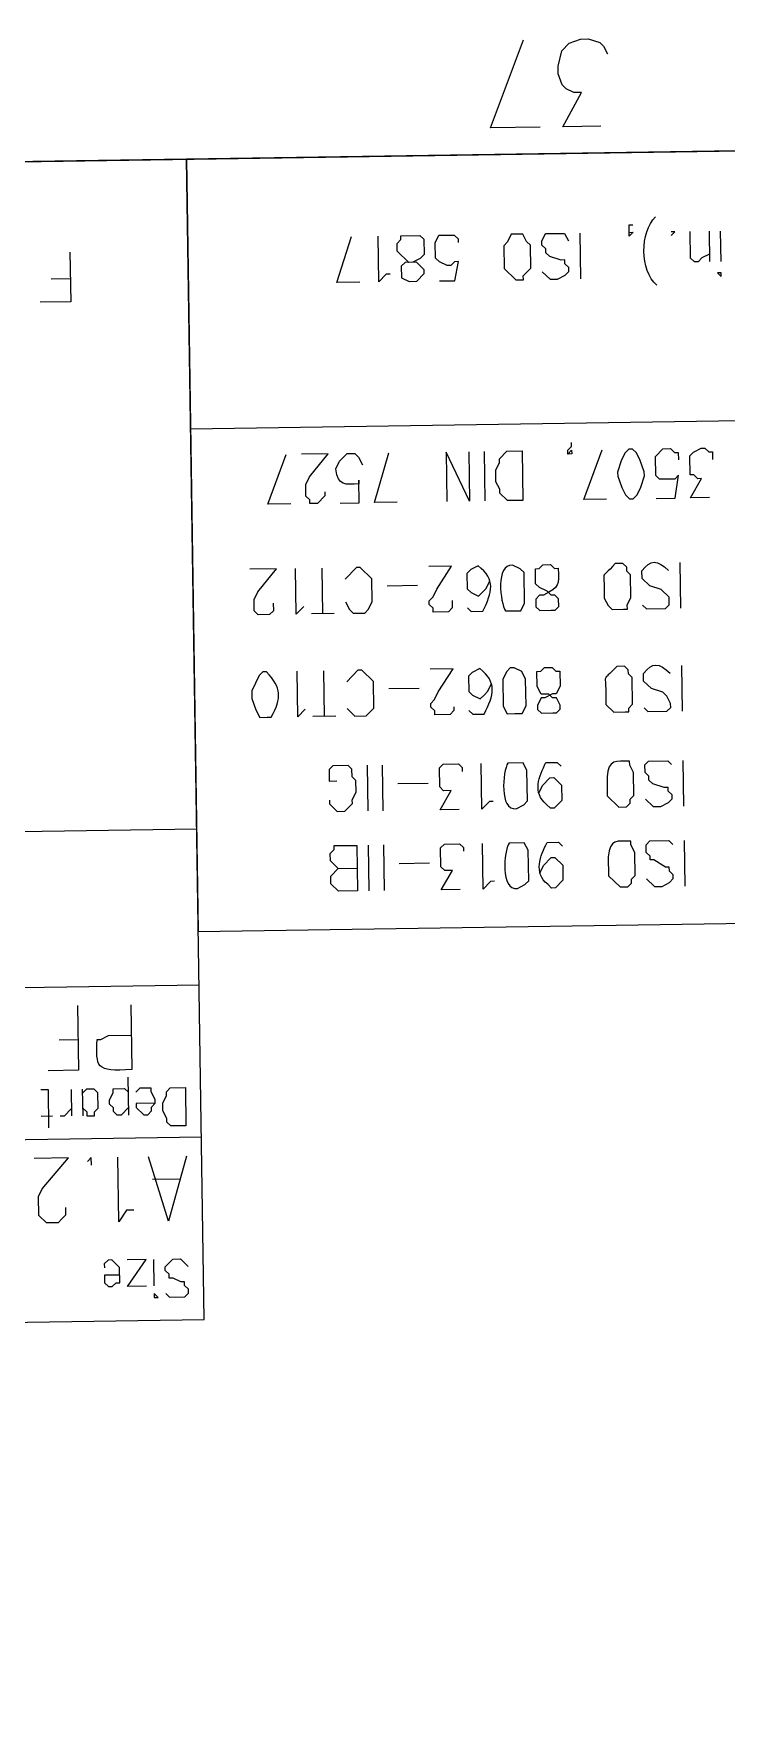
# Model space of a CAD drawing. Header units: millimetres. Extents: x -48 to 5523, y -114 to 5147.
# Drawn here: x -46.611 to -46.4595, y -111.4656 to -111.0947 of the extents above; entities that cross this region are included whole.
import ezdxf

# ---------------------------------------------------------------- set-up
doc = ezdxf.new("R2010")
doc.units = ezdxf.units.MM
doc.layers.add('PDF_Geometry', color=7, linetype='Continuous')

msp = doc.modelspace()

# ---------------------------------------------------------------- linework, layer by layer
at = {"layer": 'PDF_Geometry', "lineweight": 13}
for points in [[(-47.54344, -114.37466), (-47.59247, -111.13753), (-36.31876, -110.96678), (-36.26973, -114.20391)], [(-46.57758, -111.12216), (-46.57502, -111.29131), (-45.39016, -111.27336), (-45.39272, -111.10421)], [(-46.57373, -111.3763), (-46.57758, -111.12216), (-47.59247, -111.13753), (-47.58862, -111.39167)], [(-46.52717, -111.1489), (-46.52553, -111.14721), (-46.52554, -111.14637), (-46.52723, -111.14473), (-46.5289, -111.14476), (-46.53144, -111.1423), (-46.53146, -111.14063), (-46.53064, -111.13978), (-46.53066, -111.13895), (-46.52649, -111.13889), (-46.52564, -111.13971), (-46.52559, -111.14304), (-46.52641, -111.14389), (-46.52807, -111.14475), (-46.52973, -111.14477), (-46.53056, -111.14562), (-46.53052, -111.14812), (-46.52884, -111.14892)], [(-46.50384, -111.14855), (-46.50385, -111.14771), (-46.50221, -111.14602), (-46.50229, -111.14102), (-46.50313, -111.1402), (-46.50399, -111.13855), (-46.50649, -111.13859), (-46.5073, -111.14026), (-46.50812, -111.14111), (-46.50805, -111.14611), (-46.50551, -111.14857)], [(-46.46053, -111.14706), (-46.46136, -111.14707), (-46.46051, -111.14789)], [(-46.50411, -111.18605), (-46.50394, -111.19689), (-46.50728, -111.19694), (-46.50897, -111.1953), (-46.50898, -111.19446), (-46.50984, -111.19281), (-46.50988, -111.19031), (-46.50907, -111.18863), (-46.50908, -111.1878), (-46.50744, -111.18611)], [(-46.47978, -111.19652), (-46.47896, -111.19567), (-46.47815, -111.194), (-46.47735, -111.19148), (-46.47737, -111.19065), (-46.47824, -111.18816), (-46.4791, -111.18651), (-46.47994, -111.18569), (-46.48078, -111.1857), (-46.4816, -111.18655), (-46.4824, -111.18823), (-46.4832, -111.19074), (-46.48319, -111.19157), (-46.48232, -111.19406), (-46.48146, -111.19571), (-46.48061, -111.19653)], [(-46.4974, -111.24346), (-46.49657, -111.24345), (-46.49575, -111.2426), (-46.49576, -111.24177), (-46.49662, -111.24011), (-46.49745, -111.24013), (-46.4983, -111.23931), (-46.49997, -111.23933), (-46.50082, -111.23768), (-46.50087, -111.23434), (-46.50004, -111.23433), (-46.49922, -111.23349), (-46.49755, -111.23346), (-46.49671, -111.23428), (-46.49588, -111.23427), (-46.49582, -111.2376), (-46.49663, -111.23928), (-46.49747, -111.23929), (-46.49912, -111.24015), (-46.49995, -111.24016), (-46.50076, -111.24184), (-46.50075, -111.24268), (-46.4999, -111.2435)], [(-46.50574, -111.24359), (-46.50407, -111.24356), (-46.50326, -111.24188), (-46.50335, -111.23605), (-46.50421, -111.2344), (-46.50589, -111.23359), (-46.50672, -111.2336), (-46.50754, -111.23445), (-46.50835, -111.23612), (-46.50826, -111.24196), (-46.5074, -111.24361)], [(-46.57784, -111.32552), (-46.57771, -111.33385), (-46.58104, -111.3339), (-46.58189, -111.33308), (-46.5819, -111.33225), (-46.58276, -111.3306), (-46.58279, -111.32893), (-46.58198, -111.32725), (-46.58199, -111.32642), (-46.58117, -111.32557)], [(-46.58381, -111.37145), (-46.58465, -111.37063), (-46.58464, -111.37146)]]:
    msp.add_lwpolyline(points, close=True, dxfattribs=at)
for points in [[(-46.50018, -111.11515), (-46.51101, -111.11532), (-46.5038, -111.09604)], [(-46.48685, -111.11495), (-46.49518, -111.11508), (-46.49113, -111.10752), (-46.49279, -111.10754), (-46.49447, -111.10673), (-46.49532, -111.10591), (-46.49619, -111.10343), (-46.49622, -111.10176), (-46.49543, -111.09841), (-46.49379, -111.09672), (-46.4913, -111.09585), (-46.48964, -111.09583), (-46.48713, -111.09662), (-46.48628, -111.09744), (-46.48542, -111.0991)], [(-46.48066, -111.13819), (-46.47983, -111.13818), (-46.48065, -111.13903), (-46.48069, -111.13653), (-46.47985, -111.13652)], [(-46.53967, -111.14909), (-46.54467, -111.14916), (-46.54149, -111.13912)], [(-46.53303, -111.14732), (-46.53386, -111.14733), (-46.5355, -111.14903), (-46.53566, -111.13903)], [(-46.52217, -111.14882), (-46.51884, -111.14877), (-46.51807, -111.14459), (-46.5189, -111.14461), (-46.51972, -111.14545), (-46.52056, -111.14547), (-46.52224, -111.14466), (-46.52308, -111.14384), (-46.52313, -111.1405), (-46.52232, -111.13883), (-46.51899, -111.13877), (-46.51814, -111.1396), (-46.51813, -111.14043)], [(-46.4997, -111.14682), (-46.49801, -111.14846), (-46.49634, -111.14843), (-46.49469, -111.14757), (-46.49387, -111.14673), (-46.49388, -111.1459), (-46.49473, -111.14507), (-46.49474, -111.14424), (-46.49557, -111.14425), (-46.49808, -111.14346), (-46.49893, -111.14264), (-46.49894, -111.1418), (-46.49979, -111.14098), (-46.4998, -111.14015), (-46.49899, -111.13847), (-46.49483, -111.13841), (-46.49397, -111.14006)], [(-46.49149, -111.13836), (-46.49134, -111.14836)], [(-46.47148, -111.13889), (-46.47066, -111.13804), (-46.4715, -111.13806)], [(-46.46309, -111.14293), (-46.46474, -111.14379), (-46.46556, -111.14463), (-46.4664, -111.14465), (-46.46724, -111.14382), (-46.46733, -111.13799)], [(-46.46316, -111.13793), (-46.46306, -111.14459)], [(-46.46056, -111.14456), (-46.46066, -111.13789)], [(-46.60311, -111.14255), (-46.60295, -111.15338), (-46.60961, -111.15348)], [(-46.60302, -111.14838), (-46.60719, -111.14844)], [(-45.39182, -111.16337), (-46.57669, -111.18132)], [(-46.49409, -111.18674), (-46.49327, -111.18589), (-46.49326, -111.18672), (-46.49409, -111.18674), (-46.49411, -111.1859), (-46.49329, -111.18506), (-46.4933, -111.18422)], [(-46.55477, -111.19766), (-46.55977, -111.19773), (-46.55577, -111.18684)], [(-46.54731, -111.19504), (-46.5473, -111.19588), (-46.54894, -111.19757), (-46.5506, -111.19759), (-46.55062, -111.19676), (-46.55146, -111.19594), (-46.5515, -111.19344), (-46.55069, -111.19176), (-46.5466, -111.1867), (-46.55243, -111.18679)], [(-46.54488, -111.19001), (-46.54408, -111.18833), (-46.54244, -111.18664), (-46.54077, -111.18661), (-46.53992, -111.18743), (-46.53906, -111.18908)], [(-46.53144, -111.1973), (-46.53644, -111.19738), (-46.53327, -111.1865)], [(-46.51577, -111.18623), (-46.51561, -111.19706), (-46.52077, -111.18631), (-46.52061, -111.19714)], [(-46.51244, -111.18618), (-46.51227, -111.19701)], [(-46.48561, -111.19661), (-46.49061, -111.19668), (-46.48661, -111.18579)], [(-46.47478, -111.19645), (-46.47061, -111.19638), (-46.46986, -111.19137), (-46.47068, -111.19222), (-46.47401, -111.19227), (-46.47485, -111.19145), (-46.47492, -111.18728), (-46.47328, -111.18559), (-46.47161, -111.18556), (-46.47076, -111.18638), (-46.46993, -111.18637), (-46.46991, -111.18804)], [(-46.46311, -111.19627), (-46.46728, -111.19633), (-46.46484, -111.19213), (-46.46568, -111.19214), (-46.46652, -111.19132), (-46.46736, -111.19133), (-46.46742, -111.18717), (-46.4666, -111.18632), (-46.46494, -111.18546), (-46.46411, -111.18545), (-46.46327, -111.18627), (-46.46243, -111.18626), (-46.46241, -111.18792)], [(-46.54394, -111.19749), (-46.53977, -111.19743), (-46.53985, -111.19243), (-46.53983, -111.19326)], [(-46.51945, -111.21879), (-46.51942, -111.22046), (-46.52024, -111.2213), (-46.52357, -111.22135), (-46.52359, -111.22052), (-46.52443, -111.2197), (-46.52445, -111.21887), (-46.52362, -111.21802), (-46.52282, -111.21634), (-46.51956, -111.21129), (-46.52456, -111.21137)], [(-46.51373, -111.2112), (-46.51538, -111.21206), (-46.5162, -111.21291), (-46.51615, -111.21624), (-46.5153, -111.21706), (-46.51363, -111.21787), (-46.51281, -111.21702), (-46.51198, -111.21618), (-46.51118, -111.2145)], [(-46.50774, -111.22111), (-46.50608, -111.22109), (-46.50441, -111.22106), (-46.5036, -111.21938), (-46.5037, -111.21272), (-46.50455, -111.2119), (-46.50623, -111.21109)], [(-46.49946, -111.21765), (-46.50029, -111.21767), (-46.50111, -111.21851), (-46.50109, -111.22018), (-46.50024, -111.221), (-46.49774, -111.22096), (-46.49691, -111.22095), (-46.49609, -111.2201), (-46.49612, -111.21844), (-46.49696, -111.21762), (-46.49779, -111.21763), (-46.49864, -111.21681), (-46.50032, -111.216), (-46.50117, -111.21518), (-46.50122, -111.21185), (-46.50038, -111.21183), (-46.49956, -111.21099), (-46.4979, -111.21096), (-46.49705, -111.21178), (-46.49622, -111.21177)], [(-46.48613, -111.21745), (-46.48612, -111.21829), (-46.48526, -111.21994), (-46.48441, -111.22076), (-46.48191, -111.22072), (-46.48108, -111.22071), (-46.48109, -111.21988), (-46.48028, -111.2182), (-46.48036, -111.2132), (-46.48121, -111.21238), (-46.48122, -111.21154), (-46.48206, -111.21072), (-46.48373, -111.21075)], [(-46.46957, -111.21053), (-46.46941, -111.22053)], [(-46.55861, -111.21938), (-46.55858, -111.22105), (-46.5594, -111.2219), (-46.5619, -111.22193), (-46.56275, -111.22111), (-46.56279, -111.21861), (-46.56198, -111.21693), (-46.55789, -111.21187), (-46.56372, -111.21196)], [(-46.55193, -111.22012), (-46.55357, -111.22181), (-46.55372, -111.21181)], [(-46.54774, -111.22172), (-46.54789, -111.21172)], [(-46.54278, -111.21914), (-46.54192, -111.2208), (-46.54107, -111.22162), (-46.53857, -111.22158), (-46.53775, -111.22073), (-46.53694, -111.21906), (-46.53702, -111.21406), (-46.53956, -111.21159), (-46.54039, -111.21161), (-46.54285, -111.21414)], [(-46.47776, -111.21983), (-46.47691, -111.22065), (-46.47275, -111.22058), (-46.47193, -111.21974), (-46.47195, -111.21807), (-46.47364, -111.21643), (-46.47616, -111.21563), (-46.47785, -111.21399), (-46.47787, -111.21233)], [(-46.527, -111.21557), (-46.53366, -111.21567)], [(-46.54524, -111.22168), (-46.55024, -111.22176)], [(-46.51609, -111.22041), (-46.51524, -111.22123), (-46.51274, -111.22119)], [(-46.48579, -111.23995), (-46.48576, -111.24162), (-46.48407, -111.24326), (-46.48157, -111.24322), (-46.48074, -111.24321), (-46.48075, -111.24237), (-46.47993, -111.24153), (-46.48002, -111.2357), (-46.48086, -111.23487), (-46.48088, -111.23404), (-46.48172, -111.23322), (-46.48339, -111.23325)], [(-46.46922, -111.23303), (-46.46907, -111.24303)], [(-46.56005, -111.23441), (-46.56088, -111.23442), (-46.5617, -111.23527), (-46.56332, -111.23862), (-46.56329, -111.24029), (-46.56242, -111.24278), (-46.56156, -111.24443), (-46.5599, -111.24441), (-46.55906, -111.24439)], [(-46.55159, -111.24261), (-46.55323, -111.24431), (-46.55338, -111.23431)], [(-46.5474, -111.24422), (-46.54755, -111.23422)], [(-46.54242, -111.24247), (-46.54073, -111.24412), (-46.53823, -111.24408), (-46.53659, -111.24239), (-46.53668, -111.23655), (-46.53922, -111.23409), (-46.54005, -111.2341), (-46.54251, -111.23664)], [(-46.51909, -111.24212), (-46.51908, -111.24295), (-46.5199, -111.2438), (-46.52323, -111.24385), (-46.52325, -111.24302), (-46.52409, -111.2422), (-46.5241, -111.24136), (-46.52328, -111.24052), (-46.52248, -111.23884), (-46.51922, -111.23379), (-46.52422, -111.23386)], [(-46.51339, -111.2337), (-46.51504, -111.23456), (-46.51586, -111.2354), (-46.51581, -111.23874), (-46.51496, -111.23956), (-46.51328, -111.24037), (-46.51246, -111.23952), (-46.51164, -111.23867), (-46.51084, -111.237)], [(-46.47742, -111.24232), (-46.47657, -111.24314), (-46.47241, -111.24308), (-46.47159, -111.24224), (-46.4716, -111.2414), (-46.47246, -111.23975), (-46.4733, -111.23893), (-46.47581, -111.23813), (-46.47751, -111.23649), (-46.47753, -111.23482)], [(-46.52665, -111.23807), (-46.53332, -111.23817)], [(-46.5449, -111.24418), (-46.5499, -111.24425)], [(-46.51575, -111.2429), (-46.5149, -111.24372), (-46.5124, -111.24369)], [(-46.54629, -111.26254), (-46.54627, -111.26337), (-46.54458, -111.26501), (-46.54292, -111.26498), (-46.54127, -111.26329), (-46.54129, -111.26246), (-46.54048, -111.26078), (-46.54052, -111.25828), (-46.54136, -111.25746), (-46.54139, -111.25579), (-46.54223, -111.25497), (-46.54557, -111.25502), (-46.54639, -111.25587), (-46.54635, -111.25837), (-46.54468, -111.25834)], [(-46.53807, -111.25491), (-46.53792, -111.26491)], [(-46.53473, -111.25486), (-46.53458, -111.26486)], [(-46.51792, -111.26461), (-46.52208, -111.26467), (-46.51965, -111.26047), (-46.52131, -111.26049), (-46.52216, -111.25967), (-46.52222, -111.2555), (-46.5214, -111.25466), (-46.51807, -111.25461), (-46.51722, -111.25543), (-46.51721, -111.25626)], [(-46.51044, -111.26283), (-46.51128, -111.26284), (-46.51292, -111.26453), (-46.51307, -111.25453)], [(-46.50542, -111.26442), (-46.50377, -111.26356), (-46.50295, -111.26271), (-46.50305, -111.25605), (-46.5039, -111.25439), (-46.50724, -111.25444)], [(-46.49891, -111.25432), (-46.49641, -111.25428), (-46.49556, -111.2551)], [(-46.48552, -111.25745), (-46.48546, -111.26161), (-46.48292, -111.26408), (-46.48126, -111.26405), (-46.48044, -111.26321), (-46.48045, -111.26237), (-46.47963, -111.26153), (-46.4797, -111.25653), (-46.48056, -111.25487), (-46.48057, -111.25404)], [(-46.47712, -111.26232), (-46.47542, -111.26396), (-46.47376, -111.26394), (-46.4721, -111.26308), (-46.47128, -111.26223), (-46.47129, -111.2614), (-46.47214, -111.26058), (-46.47215, -111.25975), (-46.47299, -111.25976), (-46.4755, -111.25896), (-46.47634, -111.25814), (-46.47636, -111.25731), (-46.4772, -111.25649), (-46.47723, -111.25482), (-46.47641, -111.25398), (-46.47224, -111.25391), (-46.4714, -111.25473)], [(-46.46891, -111.25386), (-46.46876, -111.26386)], [(-46.52467, -111.25887), (-46.53134, -111.25898)], [(-46.50047, -111.26101), (-46.49966, -111.25933), (-46.49802, -111.25764), (-46.49719, -111.25762), (-46.4955, -111.25927), (-46.49545, -111.2626), (-46.49709, -111.26429), (-46.49792, -111.2643), (-46.49877, -111.26348)], [(-47.59024, -111.28418), (-46.57536, -111.26881)], [(-46.54439, -111.27751), (-46.54608, -111.27587), (-46.54611, -111.2742), (-46.54529, -111.27335), (-46.5453, -111.27252), (-46.5403, -111.27245), (-46.54015, -111.28244), (-46.54432, -111.28251), (-46.54601, -111.28087), (-46.54603, -111.2792), (-46.54439, -111.27751), (-46.54023, -111.27745)], [(-46.5378, -111.27241), (-46.53765, -111.28241)], [(-46.53447, -111.27236), (-46.53432, -111.28236)], [(-46.51765, -111.2821), (-46.52182, -111.28217), (-46.51938, -111.27796), (-46.52105, -111.27799), (-46.5219, -111.27717), (-46.52196, -111.273), (-46.52114, -111.27216), (-46.5178, -111.27211), (-46.51696, -111.27293), (-46.51695, -111.27376)], [(-46.51018, -111.28032), (-46.51101, -111.28034), (-46.51265, -111.28203), (-46.51281, -111.27203)], [(-46.50515, -111.28191), (-46.5035, -111.28106), (-46.50268, -111.28021), (-46.50278, -111.27354), (-46.50364, -111.27189), (-46.50697, -111.27194)], [(-46.49864, -111.27182), (-46.49614, -111.27178), (-46.49529, -111.2726)], [(-46.48526, -111.27495), (-46.48519, -111.27911), (-46.48266, -111.28157), (-46.48099, -111.28155), (-46.48017, -111.2807), (-46.48018, -111.27987), (-46.47936, -111.27902), (-46.47944, -111.27402), (-46.4803, -111.27237), (-46.48031, -111.27154)], [(-46.47685, -111.27982), (-46.47516, -111.28146), (-46.47349, -111.28144), (-46.47184, -111.28058), (-46.47102, -111.27973), (-46.47103, -111.2789), (-46.47188, -111.27808), (-46.47189, -111.27724), (-46.47272, -111.27726), (-46.47525, -111.27563), (-46.47608, -111.27564), (-46.47609, -111.27481), (-46.47694, -111.27399), (-46.47696, -111.27232), (-46.47614, -111.27147), (-46.47198, -111.27141), (-46.47113, -111.27223)], [(-46.46864, -111.27136), (-46.46849, -111.28136)], [(-46.52441, -111.27637), (-46.53107, -111.27647)], [(-46.50021, -111.27851), (-46.4994, -111.27683), (-46.49776, -111.27514), (-46.49692, -111.27512), (-46.49523, -111.27676), (-46.49518, -111.2801), (-46.49682, -111.28179), (-46.49766, -111.2818), (-46.4985, -111.28098)], [(-47.58973, -111.31834), (-46.57484, -111.30297)], [(-46.60144, -111.30754), (-46.60123, -111.32171), (-46.6079, -111.32181)], [(-46.58978, -111.30737), (-46.58956, -111.32153)], [(-46.60133, -111.31504), (-46.6055, -111.3151)], [(-46.59716, -111.31498), (-46.59633, -111.31497), (-46.59468, -111.31411), (-46.58968, -111.31403)], [(-46.60771, -111.33431), (-46.60783, -111.32597), (-46.6095, -111.326)], [(-46.60283, -111.3259), (-46.60274, -111.33173)], [(-46.60025, -111.33169), (-46.60033, -111.32586)], [(-46.60027, -111.33003), (-46.59942, -111.33085), (-46.59941, -111.33168), (-46.59775, -111.33166), (-46.59776, -111.33082), (-46.59694, -111.32998), (-46.59699, -111.32664), (-46.59783, -111.32582), (-46.5995, -111.32585), (-46.60032, -111.32669)], [(-46.59027, -111.32988), (-46.59191, -111.33157), (-46.59275, -111.33158), (-46.59359, -111.33076), (-46.5936, -111.32993), (-46.59445, -111.32911), (-46.59446, -111.32827), (-46.59366, -111.32659), (-46.59367, -111.32576), (-46.59117, -111.32572), (-46.59032, -111.32654)], [(-46.59025, -111.33154), (-46.59037, -111.32321)], [(-46.58445, -111.32895), (-46.58862, -111.32902), (-46.58861, -111.32985), (-46.58691, -111.33149), (-46.58608, -111.33148), (-46.58526, -111.33063), (-46.58527, -111.3298), (-46.58445, -111.32895), (-46.58446, -111.32812), (-46.58532, -111.32647), (-46.58534, -111.32563), (-46.58783, -111.32567), (-46.58866, -111.32652)], [(-46.60278, -111.32923), (-46.60277, -111.33007), (-46.60441, -111.33176), (-46.60524, -111.33177)], [(-46.60691, -111.33179), (-46.60941, -111.33183)], [(-47.58922, -111.35167), (-46.57434, -111.3363)], [(-46.60411, -111.35175), (-46.60408, -111.35342), (-46.6049, -111.35427), (-46.60572, -111.35511), (-46.60822, -111.35515), (-46.60992, -111.35351), (-46.60998, -111.34934), (-46.60917, -111.34766), (-46.60344, -111.34091), (-46.61094, -111.34102)], [(-46.59841, -111.3425), (-46.59844, -111.34083), (-46.59926, -111.34168)], [(-46.5891, -111.35236), (-46.59076, -111.35239), (-46.59239, -111.35491), (-46.59261, -111.34075)], [(-46.57761, -111.34052), (-46.58156, -111.35475), (-46.58594, -111.34065)], [(-46.5792, -111.34554), (-46.58503, -111.34563)], [(-46.59222, -111.36658), (-46.59555, -111.36663), (-46.59552, -111.36829), (-46.59468, -111.36911), (-46.59384, -111.3691), (-46.59302, -111.36826), (-46.59219, -111.36824), (-46.59224, -111.36491), (-46.59309, -111.36409), (-46.59393, -111.36327), (-46.59477, -111.36328), (-46.59559, -111.36413), (-46.59557, -111.36496)], [(-46.58635, -111.36899), (-46.59051, -111.36905), (-46.58643, -111.36316), (-46.5906, -111.36322)], [(-46.58468, -111.36896), (-46.58477, -111.36313)], [(-46.58215, -111.37059), (-46.58131, -111.37141), (-46.57798, -111.37136), (-46.57715, -111.37052), (-46.57717, -111.36968), (-46.57801, -111.36886), (-46.57803, -111.36803), (-46.57886, -111.36804), (-46.58054, -111.36723), (-46.58137, -111.36725), (-46.58138, -111.36641), (-46.58223, -111.36559), (-46.58224, -111.36476), (-46.5806, -111.36307), (-46.57893, -111.36304), (-46.57724, -111.36468)]]:
    msp.add_lwpolyline(points, dxfattribs=at)
for points in [[(-46.47465, -111.14977), (-46.47829, -111.14655), (-46.47841, -111.1381), (-46.47488, -111.13477)], [(-46.53983, -111.19326), (-46.54282, -111.19339), (-46.54444, -111.1939), (-46.54488, -111.19001)], [(-46.51274, -111.22119), (-46.51065, -111.21691), (-46.50982, -111.21435), (-46.51373, -111.2112)], [(-46.50623, -111.21109), (-46.50998, -111.21073), (-46.50891, -111.21937), (-46.50774, -111.22111)], [(-46.48373, -111.21075), (-46.48732, -111.21468), (-46.48599, -111.21164), (-46.48613, -111.21745)], [(-46.47787, -111.21233), (-46.47601, -111.20977), (-46.47448, -111.20993), (-46.47204, -111.21224)], [(-46.49622, -111.21177), (-46.49596, -111.21556), (-46.49592, -111.21573), (-46.49946, -111.21765)], [(-46.48339, -111.23325), (-46.48698, -111.23718), (-46.48565, -111.23414), (-46.48579, -111.23995)], [(-46.47753, -111.23482), (-46.47567, -111.23227), (-46.47414, -111.23243), (-46.4717, -111.23474)], [(-46.55906, -111.24439), (-46.55667, -111.24002), (-46.55682, -111.23807), (-46.56005, -111.23441)], [(-46.5124, -111.24369), (-46.51031, -111.2394), (-46.50948, -111.23685), (-46.51339, -111.2337)], [(-46.50724, -111.25444), (-46.50835, -111.25622), (-46.50916, -111.26489), (-46.50542, -111.26442)], [(-46.49877, -111.26348), (-46.50192, -111.26102), (-46.50043, -111.25724), (-46.49891, -111.25432)], [(-46.48057, -111.25404), (-46.48356, -111.254), (-46.48519, -111.25354), (-46.48552, -111.25745)], [(-46.50697, -111.27194), (-46.50808, -111.27372), (-46.5089, -111.28239), (-46.50515, -111.28191)], [(-46.4985, -111.28098), (-46.50165, -111.27851), (-46.50017, -111.27474), (-46.49864, -111.27182)], [(-46.48031, -111.27154), (-46.4833, -111.2715), (-46.48493, -111.27104), (-46.48526, -111.27495)], [(-46.58956, -111.32153), (-46.59767, -111.32213), (-46.59734, -111.32102), (-46.59716, -111.31498)]]:
    msp.add_open_spline(points, degree=3, dxfattribs=at)

doc.saveas('drawing.dxf')
